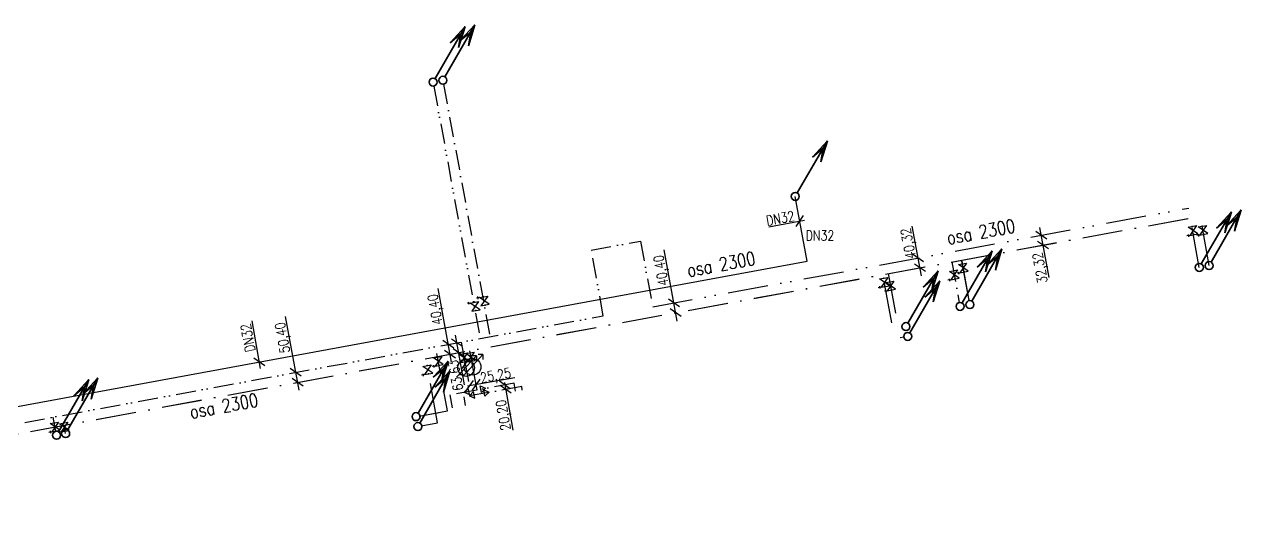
# Model space of a CAD drawing. Header units: millimetres. Extents: x -38754 to 301914, y 6036 to 85154.
# Drawn here: x 1319 to 19784, y 6183 to 13715 of the extents above; entities that cross this region are included whole.
import ezdxf

# ---------------------------------------------------------------- set-up
doc = ezdxf.new("R2010")
doc.units = ezdxf.units.MM
doc.linetypes.add('STUDENA2', pattern=[10, 6, -2, 0, -2])
doc.linetypes.add('TEPLA2', pattern=[11.5, 6, -2, 0, -1.5, 0, -2])
doc.layers.get('0').update_dxf_attribs({"color": 5})
for name, color, linetype in [('P1_V722_POZARNI', 5, 'HYDRANT'), ('ZT-V_TEPLA', 5, 'TEPLA2'), ('ZT_ARMAT', 5, 'Continuous'), ('ZT_V_STU', 5, 'STUDENA2'), ('ZT_VKOTY', 5, 'Continuous'), ('ZT_VPOPIS', 5, 'Continuous'), ('ZT_VTVAR', 5, 'Continuous')]:
    doc.layers.add(name, color=color, linetype=linetype)
doc.layers.add('ZT_POMOCNÉ', color=5, linetype='Continuous', lineweight=100, plot=False)
doc.layers.add('ZT_STOUP', color=5, linetype='Continuous', lineweight=35)
doc.styles.add('CARY', font='simplex.shx', dxfattribs={"height": 1.5})
doc.styles.add('POPIS_KANALIZACE', font='romans.shx', dxfattribs={"width": 0.8, "height": 400})
doc.linetypes.add('HYDRANT', pattern='A,8,-1.5,["H",CARY,S=1,R=0,X=0,Y=-0.7],-2.8', length=12.3)

# ---------------------------------------------------------------- blocks, each defined once
blk = doc.blocks.new('stoup')
at = {"layer": 'ZT_STOUP'}
for p, q in [((65972, -6610), (66723, -5311)), ((66723, -5311), (66349, -5717)), ((66349, -5717), (66618, -5493)), ((66723, -5311), (66558, -5837)), ((66558, -5837), (66618, -5493))]:
    blk.add_line(p, q, dxfattribs=at)
blk.add_circle((65922, -6696), 100, dxfattribs=at)
blk = doc.blocks.new('A$C5a4ac31c')
at = {"layer": 'ZT_ARMAT'}
for p, q in [((-107, -75), (-107, 75)), ((-107, 75), (0, 0)), ((0, 0), (-107, -75))]:
    blk.add_line(p, q, dxfattribs=at)
blk.add_point((-107, 0), dxfattribs=at)
blk = doc.blocks.new('VENTIL-O')
at = {"layer": 'ZT_ARMAT'}
for p, q in [((-125, -125), (-125, 125)), ((125, 125), (-125, -125)), ((-125, 125), (125, -125)), ((125, -125), (125, 125)), ((89, -168), (161, -168)), ((125, -125), (125, -212))]:
    blk.add_line(p, q, dxfattribs=at)
for p in [(-125, 0), (125, 0)]:
    blk.add_point(p, dxfattribs=at)
blk = doc.blocks.new('A$C38fcf7eb')
at = {"layer": 'ZT_VTVAR'}
for p, q in [((-143, -139), (155, 183)), ((155, 183), (81, 183)), ((155, 183), (155, 108))]:
    blk.add_line(p, q, dxfattribs=at)
blk.add_circle((0, 0), 125, dxfattribs=at)

msp = doc.modelspace()

# ---------------------------------------------------------------- linework, layer by layer
msp.add_line((7580, 12920), (7580, 12920))
msp.add_line((7580, 12920), (7580, 12920))
at = {"layer": 'P1_V722_POZARNI', "ltscale": 100}
for p, q in [((13022, 10180), (12844, 11148)), ((-6371, 6611), (13022, 10180))]:
    msp.add_line(p, q, dxfattribs=at)
at = {"layer": 'ZT-V_TEPLA', "ltscale": 100}
for p, q in [((10711, 9496), (18729, 10972)), ((10711, 9496), (18729, 10972)), ((18887, 10085), (18729, 10972)), ((15445, 9589), (15306, 10342)), ((15445, 9589), (15309, 10343)), ((14287, 9256), (14130, 10126)), ((14287, 9256), (14130, 10126)), ((7847, 8969), (7984, 8235)), ((7847, 8969), (7984, 8235)), ((7221, 7862), (7642, 7939))]:
    msp.add_line(p, q, dxfattribs=at)
at = {"layer": 'ZT-V_TEPLA', "ltscale": 50}
for points in [[(7437, 12797), (8132, 9022)], [(7437, 12797), (8132, 9022)], [(9973, 9361), (9792, 10344), (10530, 10480), (10711, 9496)], [(9973, 9361), (9792, 10344), (10530, 10480), (10711, 9496)], [(1319, 7768), (9973, 9361)], [(1319, 7768), (9973, 9361)], [(7221, 7862), (7642, 7939), (7466, 8899)], [(8661, 8233), (8640, 8356), (7677, 8178), (7713, 7983)], [(8661, 8233), (8640, 8356), (7677, 8178), (7713, 7983)], [(1786, 7632), (1746, 7847)]]:
    msp.add_lwpolyline(points, dxfattribs=at)
at = {"layer": 'ZT_ARMAT'}
for p, q in [((7819, 8783), (7942, 8806)), ((7964, 8683), (7819, 8783)), ((7964, 8683), (7819, 8783)), ((7835, 8696), (7958, 8719)), ((7942, 8806), (7841, 8661)), ((7841, 8661), (7964, 8683)), ((7841, 8661), (7964, 8683)), ((7958, 8719), (7857, 8573)), ((7918, 8796), (8041, 8818)), ((7918, 8796), (8041, 8818)), ((8063, 8695), (7918, 8796)), ((8063, 8695), (7918, 8796)), ((8041, 8818), (7940, 8673)), ((8041, 8818), (7940, 8673)), ((7940, 8673), (8063, 8695)), ((7940, 8673), (8063, 8695))]:
    msp.add_line(p, q, dxfattribs=at)
for p in [(7896, 8707), (7896, 8707), (7979, 8807), (7979, 8807), (7985, 8771), (7985, 8771), (7903, 8672), (7903, 8672)]:
    msp.add_point(p, dxfattribs=at)
at = {"layer": 'ZT_V_STU', "ltscale": 100}
for p, q in [((-6463, 6183), (18903, 10851)), ((-6461, 6184), (18903, 10851)), ((19034, 10112), (18903, 10851)), ((14235, 9992), (14412, 9032)), ((14467, 9043), (14412, 9032)), ((7494, 7760), (7318, 8719)), ((7973, 8840), (8095, 8187)), ((7973, 8840), (8095, 8187)), ((7249, 7714), (7494, 7760)), ((1909, 7724), (1921, 7659))]:
    msp.add_line(p, q, dxfattribs=at)
at = {"layer": 'ZT_V_STU', "ltscale": 50}
for points in [[(7584, 12824), (8306, 8901)], [(15186, 10167), (15297, 9561)], [(8759, 8251), (8752, 8304), (7885, 8150), (7909, 8019)], [(2472, 7824), (2471, 7828)], [(1931, 7600), (1909, 7722)]]:
    msp.add_lwpolyline(points, dxfattribs=at)
at = {"layer": 'ZT_VKOTY'}
for p, q in [((12450, 10692), (12981, 10790)), ((12855, 10695), (12969, 10860)), ((14730, 9960), (14593, 10704)), ((16606, 10509), (16442, 10623)), ((16640, 9936), (16503, 10680)), ((11079, 9283), (10883, 10349)), ((16633, 10362), (16469, 10475)), ((14763, 10170), (14599, 10284)), ((14791, 10023), (14626, 10136)), ((7704, 8667), (7504, 9772)), ((11112, 9498), (10947, 9612)), ((11139, 9351), (10974, 9464)), ((4845, 8574), (4720, 9285)), ((5422, 8247), (5221, 9352)), ((7899, 8328), (7762, 9072)), ((7737, 8877), (7572, 8991)), ((7866, 8901), (7701, 9014)), ((7893, 8753), (7728, 8867)), ((4909, 8615), (4744, 8729)), ((7764, 8730), (7599, 8843)), ((5455, 8457), (5290, 8571)), ((5482, 8310), (5317, 8423)), ((8027, 8396), (7912, 8233)), ((8651, 8436), (7941, 8310)), ((8126, 8414), (8010, 8250)), ((8419, 8388), (8582, 8272)), ((8430, 8325), (8594, 8209)), ((8495, 8362), (8621, 7653))]:
    msp.add_line(p, q, dxfattribs=at)

# ---------------------------------------------------------------- block references
at = {"layer": 'ZT_ARMAT'}
for p, xscale, yscale, zscale, rotation in [((18942, 10641), 0.4999999999999996, 0.4999999999999996, 0.4999999999999996, 280.4276912089839), ((18793, 10637), 0.4999999999999996, 0.4999999999999996, 0.4999999999999996, 280.4276912089839), ((15221, 9974), 0.4999999999999995, 0.4999999999999995, 0.4999999999999995, 280.4276912089839), ((15357, 10078), 0.4999999999999996, 0.4999999999999996, 0.4999999999999996, 280.4276912089839), ((15357, 10078), 0.4999999999999995, 0.4999999999999995, 0.4999999999999995, 280.4276912089839), ((14178, 9862), 0.4999999999999997, 0.4999999999999997, 0.4999999999999997, 280.4276912089839), ((14178, 9862), 0.4999999999999996, 0.4999999999999996, 0.4999999999999996, 280.4276912089839), ((14269, 9809), 0.4999999999999997, 0.4999999999999997, 0.4999999999999997, 280.4276912089839), ((8193, 9584), -0.4999999999999999, 0.4999999999999999, 0.5, 280.4281430565453), ((8193, 9584), -0.4999999999999999, 0.4999999999999999, 0.5, 280.4281430565453), ((8056, 9502), -0.4999999999999999, 0.4999999999999999, 0.5, 280.4281430565453), ((8056, 9502), -0.4999999999999999, 0.4999999999999999, 0.5, 280.4281430565453), ((7506, 8682), 0.4999999999999997, 0.4999999999999997, 0.4999999999999997, 280.4276912089839), ((7348, 8555), 0.4999999999999998, 0.4999999999999998, 0.4999999999999998, 280.4276912089839), ((7348, 8555), 0.4999999999999997, 0.4999999999999997, 0.4999999999999997, 280.4276912089839), ((1773, 7699), 0.4999999999999998, 0.4999999999999998, 0.4999999999999998, 280.4276912089839), ((1913, 7697), 0.4999999999999997, 0.4999999999999997, 0.4999999999999997, 280.4276912089839)]:
    msp.add_blockref('VENTIL-O', p, dxfattribs=dict(at, xscale=xscale, yscale=yscale, zscale=zscale, rotation=rotation))
at = {"layer": 'ZT_POMOCNÉ'}
for p in [(7920, 8581), (8018, 8599)]:
    msp.add_blockref('A$C38fcf7eb', p, dxfattribs=at)
at = {"layer": 'ZT_STOUP', "extrusion": (0, 0, -1), "xscale": 0.6000000000000008, "yscale": 0.6000000000000008, "zscale": 0.6000000000000008, "rotation": 60.04449248320237}
for p in [(-30657, -19407), (-30657, -19407), (-30804, -19380), (-30804, -19380), (-36075, -21116), (-36075, -21116), (-42118, -22178), (-42118, -22178), (-42265, -22151), (-42265, -22151), (-38686, -22734), (-38686, -22734), (-38539, -22761), (-38539, -22761), (-37730, -23062), (-37730, -23062), (-37757, -23210), (-37757, -23210), (-30403, -24410), (-30430, -24558), (-30430, -24558), (-25027, -24688), (-25162, -24663)]:
    msp.add_blockref('stoup', p, dxfattribs=at)
at = {"layer": 'ZT_VKOTY', "zscale": 0.6666666666666665}
for p, xscale, yscale, rotation in [((8212, 8277), 0.6666666666666665, 0.6666666666666665, 10.42761585881408), ((8212, 8277), 0.6666666666666665, 0.6666666666666665, 10.42761585881408), ((7892, 8218), -0.6666666666666664, 0.6666666666666664, 10.74006964401284), ((7892, 8218), -0.6666666666666664, 0.6666666666666664, 10.74006964401284), ((7970, 8165), -0.6666666666666666, 0.6666666666666665, 11.08302778708586), ((7970, 8165), -0.6666666666666666, 0.6666666666666665, 11.08302778708586), ((8264, 8220), 0.6666666666666665, 0.6666666666666665, 10.08465771574105), ((8264, 8220), 0.6666666666666665, 0.6666666666666665, 10.08465771574105)]:
    msp.add_blockref('A$C5a4ac31c', p, dxfattribs=dict(at, xscale=xscale, yscale=yscale, rotation=rotation))

# ---------------------------------------------------------------- texts
at = {"layer": 'ZT_VKOTY', "style": 'POPIS_KANALIZACE', "width": 0.8}
for s, rotation, p in [('DN32', 10.4276, (12423, 10707)), ('40,32', 100.4276, (14647, 10229)), ('40,40', 100.4276, (10950, 9824)), ('32,32', 100.4276, (16619, 9863)), ('40,40', 100.4276, (7572, 9240)), ('DN32', 100.4276, (4770, 8835)), ('50,40', 100.4276, (5289, 8820)), ('63,63', 100.4276, (7879, 8255)), ('25,25', 10.0847, (8147, 8357)), ('20,20', 100.0847, (8589, 7661))]:
    msp.add_text(s, height=150, rotation=rotation, dxfattribs=at).set_placement(p)
msp.add_text('DN32', height=150, dxfattribs=at).set_placement((13000, 10487))
at = {"layer": 'ZT_VPOPIS', "style": 'POPIS_KANALIZACE', "width": 0.8}
for p in [(15129, 10424), (11244, 9940), (3806, 7821)]:
    msp.add_text('osa 2300', height=200, rotation=10.4903, dxfattribs=at).set_placement(p)

doc.saveas('drawing.dxf')
